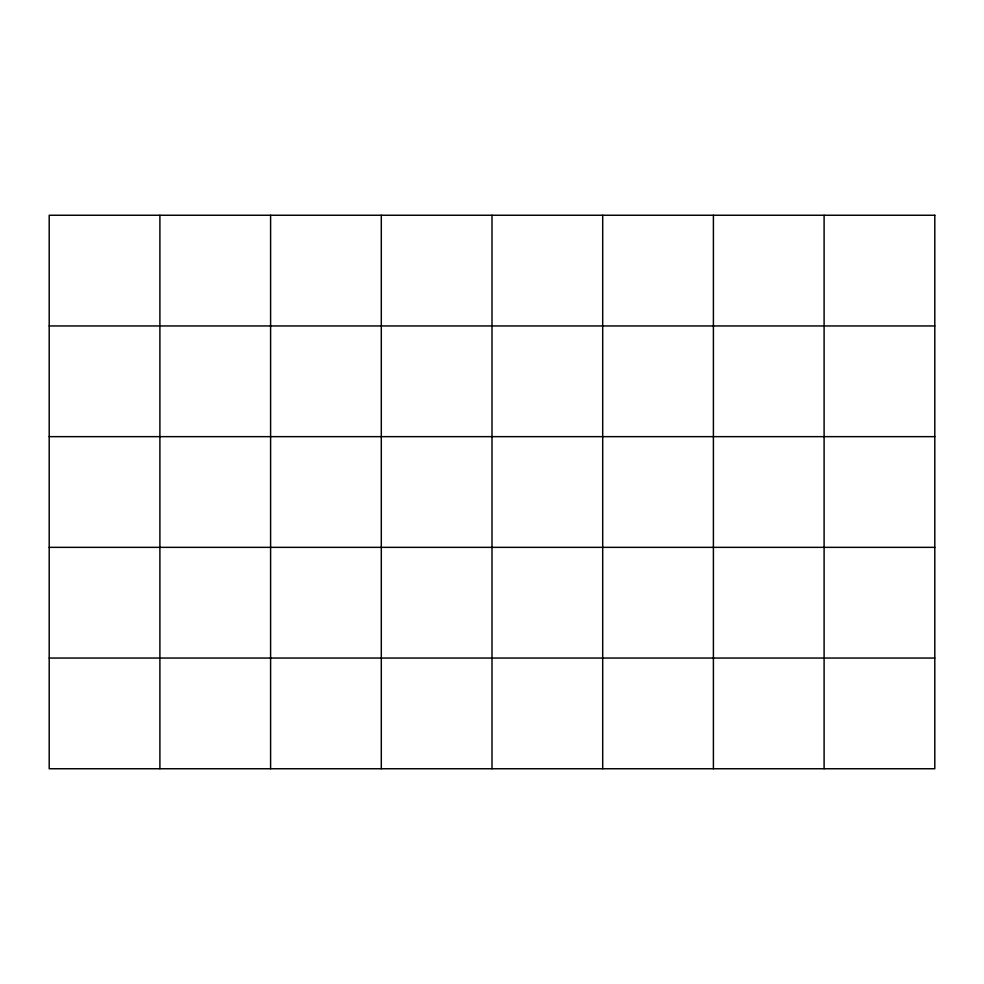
<?xml version="1.0" encoding="UTF-8"?>
<svg xmlns="http://www.w3.org/2000/svg" width="984" height="984" viewBox="0 0 984 984"><rect width="100%" height="100%" fill="white"/><g stroke="black" fill="none" stroke-linecap="round" stroke-linejoin="round"><path stroke-width="1.48" d="M49.2 325.95L934.8 325.95M49.2 436.65L934.8 436.65M49.2 547.35L934.8 547.35M49.2 658.05L934.8 658.05M824.1 215.25L824.1 768.75M713.4 215.25L713.4 768.75M602.7 215.25L602.7 768.75M492 215.25L492 768.75M381.3 215.25L381.3 768.75M270.6 215.25L270.6 768.75M159.9 215.25L159.9 768.75M934.8 215.25L49.2 215.25L49.2 768.75L934.8 768.75L934.8 215.25"/></g></svg>
